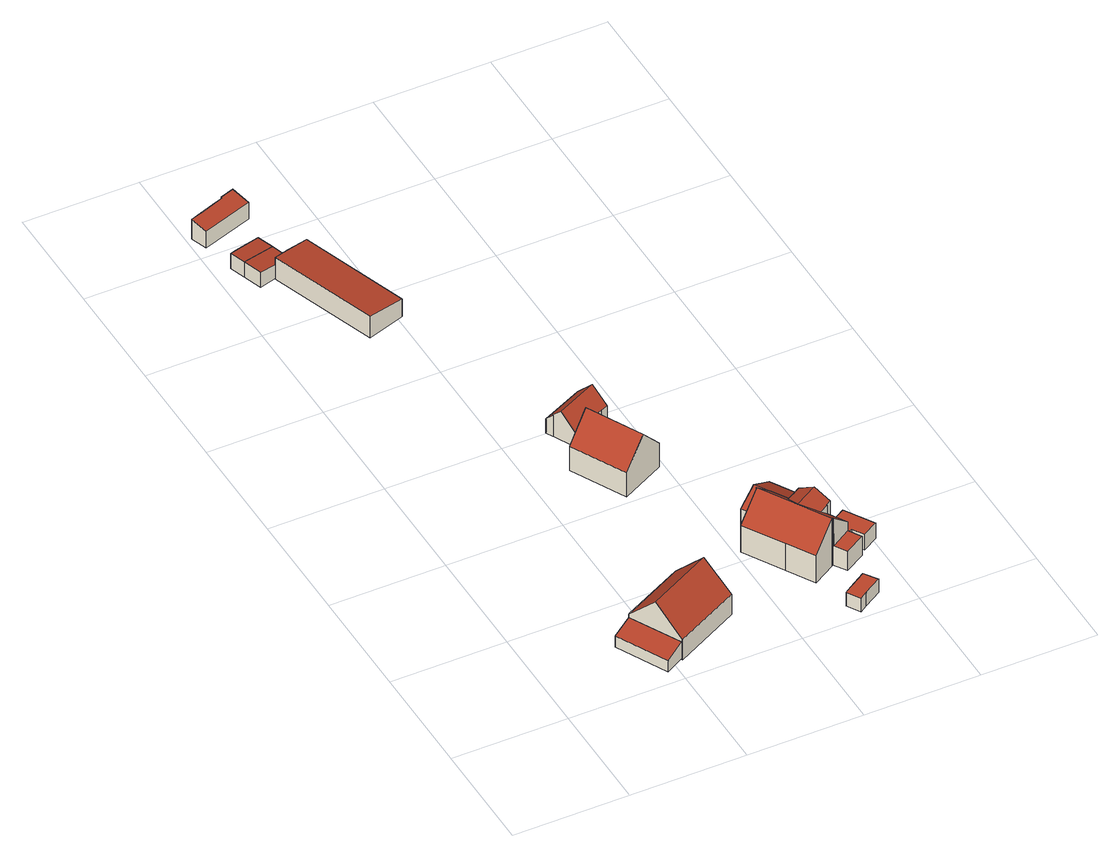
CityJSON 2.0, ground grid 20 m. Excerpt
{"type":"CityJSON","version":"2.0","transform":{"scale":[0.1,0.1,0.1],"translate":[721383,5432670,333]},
"CityObjects":{
"building1":{"type":"Building","attributes":{"Gemeindeschluessel":"09375199","HoeheDach":"337.940","HoeheGrund":"334.550","Methode":"1000","NiedrigsteTraufeDesGebaeudes":"336.804","Geometrietyp2DReferenz":"3000","measuredHeight":3.39,"function":"31001_2463","roofType":"2100"},"geometry":[{"type":"Solid","lod":"2","boundaries":[[[[0,1,2,3]],[[2,4,5,3]],[[6,7,5,4]],[[1,6,4,2]],[[0,7,6,1]],[[3,5,7,0]]]],"semantics":{"surfaces":[{"type":"GroundSurface","Flaeche":"37.112","Z_MAX":"0.000","Z_MAX_ASL":"334.550","Z_MIN":"0.000","Z_MIN_ASL":"334.550"},{"type":"WallSurface","Flaeche":"10.477","Z_MAX":"3.390","Z_MAX_ASL":"337.940","Z_MIN":"0.000","Z_MIN_ASL":"334.550"},{"type":"RoofSurface","Dachneigung":"73.355","Dachorientierung":"242.945","Flaeche":"38.735","Z_MAX":"3.390","Z_MAX_ASL":"337.940","Z_MIN":"2.254","Z_MIN_ASL":"336.804"},{"type":"WallSurface","Flaeche":"22.422","Z_MAX":"2.287","Z_MAX_ASL":"336.837","Z_MIN":"0.000","Z_MIN_ASL":"334.550"},{"type":"WallSurface","Flaeche":"10.720","Z_MAX":"3.390","Z_MAX_ASL":"337.940","Z_MIN":"0.000","Z_MIN_ASL":"334.550"},{"type":"WallSurface","Flaeche":"33.724","Z_MAX":"3.390","Z_MAX_ASL":"337.940","Z_MIN":"0.000","Z_MIN_ASL":"334.550"}],"values":[[0,1,2,3,4,5]]}}]},
"building2":{"type":"Building","attributes":{"Gemeindeschluessel":"09375199","HoeheDach":"343.473","HoeheGrund":"334.380","Methode":"1000","NiedrigsteTraufeDesGebaeudes":"338.462","Geometrietyp2DReferenz":"3000","measuredHeight":9.09,"function":"31001_1000","roofType":"3100"},"address":[{"Country":"Germany","Locality":"Sinzing","ThoroughfareName":"Mariaorter Straße 13"}],"geometry":[{"type":"Solid","lod":"2","boundaries":[[[[8,9,10,11,12]],[[10,13,14,11]],[[15,16,17,9,8]],[[13,10,9,17]],[[13,17,16,18,19,14]],[[14,19,20,12,11]],[[18,21,20,19]],[[16,15,21,18]],[[8,12,20,21,15]]]],"semantics":{"surfaces":[{"type":"RoofSurface","Dachneigung":"45.124","Dachorientierung":"155.194","Flaeche":"90.108","Z_MAX":"9.093","Z_MAX_ASL":"343.473","Z_MIN":"4.089","Z_MIN_ASL":"338.469"},{"type":"WallSurface","Flaeche":"52.433","Z_MAX":"4.089","Z_MAX_ASL":"338.469","Z_MIN":"-0.000","Z_MIN_ASL":"334.380"},{"type":"WallSurface","Flaeche":"65.809","Z_MAX":"9.093","Z_MAX_ASL":"343.473","Z_MIN":"-0.000","Z_MIN_ASL":"334.380"},{"type":"WallSurface","Flaeche":"0.463","Z_MAX":"4.200","Z_MAX_ASL":"338.580","Z_MIN":"-0.000","Z_MIN_ASL":"334.380"},{"type":"GroundSurface","Flaeche":"126.497","Z_MAX":"-0.000","Z_MAX_ASL":"334.380","Z_MIN":"-0.000","Z_MIN_ASL":"334.380"},{"type":"WallSurface","Flaeche":"66.306","Z_MAX":"9.093","Z_MAX_ASL":"343.473","Z_MIN":"-0.000","Z_MIN_ASL":"334.380"},{"type":"WallSurface","Flaeche":"49.855","Z_MAX":"4.092","Z_MAX_ASL":"338.472","Z_MIN":"-0.000","Z_MIN_ASL":"334.380"},{"type":"WallSurface","Flaeche":"0.622","Z_MAX":"4.086","Z_MAX_ASL":"338.466","Z_MIN":"-0.000","Z_MIN_ASL":"334.380"},{"type":"RoofSurface","Dachneigung":"45.124","Dachorientierung":"335.194","Flaeche":"88.399","Z_MAX":"9.093","Z_MAX_ASL":"343.473","Z_MIN":"4.082","Z_MIN_ASL":"338.462"}],"values":[[0,1,2,3,4,5,6,7,8]]}}]},
"building3":{"type":"Building","attributes":{"Gemeindeschluessel":"09375199","HoeheDach":"336.903","HoeheGrund":"333.910","Methode":"2000","NiedrigsteTraufeDesGebaeudes":"336.305","Geometrietyp2DReferenz":"3000","measuredHeight":2.99,"function":"51009_1610","roofType":"1000"},"geometry":[{"type":"Solid","lod":"2","boundaries":[[[[22,23,24,25]],[[26,27,28,29]],[[30,31,23,22]],[[29,30,22,25,26]],[[29,28,31,30]],[[31,28,27,24,23]],[[25,24,27,26]]]],"semantics":{"surfaces":[{"type":"WallSurface","Flaeche":"3.097","Z_MAX":"2.984","Z_MAX_ASL":"336.894","Z_MIN":"0.000","Z_MIN_ASL":"333.910"},{"type":"WallSurface","Flaeche":"7.160","Z_MAX":"2.395","Z_MAX_ASL":"336.305","Z_MIN":"0.000","Z_MIN_ASL":"333.910"},{"type":"WallSurface","Flaeche":"8.515","Z_MAX":"2.993","Z_MAX_ASL":"336.903","Z_MIN":"0.000","Z_MIN_ASL":"333.910"},{"type":"GroundSurface","Flaeche":"17.548","Z_MAX":"0.000","Z_MAX_ASL":"333.910","Z_MIN":"0.000","Z_MIN_ASL":"333.910"},{"type":"WallSurface","Flaeche":"16.349","Z_MAX":"2.993","Z_MAX_ASL":"336.903","Z_MIN":"0.000","Z_MIN_ASL":"333.910"},{"type":"RoofSurface","Dachneigung":"84.366","Dachorientierung":"70.135","Flaeche":"17.634","Z_MAX":"2.993","Z_MAX_ASL":"336.903","Z_MIN":"2.395","Z_MIN_ASL":"336.305"},{"type":"WallSurface","Flaeche":"12.954","Z_MAX":"2.880","Z_MAX_ASL":"336.790","Z_MIN":"0.000","Z_MIN_ASL":"333.910"}],"values":[[0,1,2,3,4,5,6]]}}]},
"building4":{"type":"Building","attributes":{"Gemeindeschluessel":"09375199","HoeheDach":"336.895","HoeheGrund":"333.914","Methode":"2000","NiedrigsteTraufeDesGebaeudes":"336.305","Geometrietyp2DReferenz":"3000","measuredHeight":2.98,"function":"31001_2000","roofType":"1000","storeysAboveGround":1},"geometry":[{"type":"Solid","lod":"2","boundaries":[[[[32,33,34,35]],[[30,31,28,29]],[[29,28,36,37]],[[30,29,37,32,35]],[[35,34,31,30]],[[37,36,33,32]],[[34,33,36,28,31]]]],"semantics":{"surfaces":[{"type":"WallSurface","Flaeche":"8.614","Z_MAX":"2.981","Z_MAX_ASL":"336.895","Z_MIN":"-0.004","Z_MIN_ASL":"333.910"},{"type":"WallSurface","Flaeche":"16.324","Z_MAX":"2.981","Z_MAX_ASL":"336.895","Z_MIN":"-0.004","Z_MIN_ASL":"333.910"},{"type":"WallSurface","Flaeche":"8.346","Z_MAX":"2.391","Z_MAX_ASL":"336.305","Z_MIN":"-0.004","Z_MIN_ASL":"333.910"},{"type":"GroundSurface","Flaeche":"21.421","Z_MAX":"-0.004","Z_MAX_ASL":"333.910","Z_MIN":"-0.004","Z_MIN_ASL":"333.910"},{"type":"WallSurface","Flaeche":"10.658","Z_MAX":"2.981","Z_MAX_ASL":"336.895","Z_MIN":"-0.004","Z_MIN_ASL":"333.910"},{"type":"WallSurface","Flaeche":"7.702","Z_MAX":"2.686","Z_MAX_ASL":"336.600","Z_MIN":"-0.004","Z_MIN_ASL":"333.910"},{"type":"RoofSurface","Dachneigung":"84.442","Dachorientierung":"72.225","Flaeche":"21.523","Z_MAX":"2.981","Z_MAX_ASL":"336.895","Z_MIN":"2.391","Z_MIN_ASL":"336.305"}],"values":[[0,1,2,3,4,5,6]]}}]},
"building5":{"type":"Building","attributes":{"Gemeindeschluessel":"09375199","HoeheDach":"337.793","HoeheGrund":"333.805","Methode":"2000","NiedrigsteTraufeDesGebaeudes":"337.066","Geometrietyp2DReferenz":"3000","measuredHeight":3.99,"function":"31001_2000","roofType":"2100","storeysAboveGround":1},"geometry":[{"type":"Solid","lod":"2","boundaries":[[[[38,39,40,41]],[[42,43,39,38]],[[44,45,46,47]],[[47,46,43,42]],[[48,49,45,44]],[[50,51,49,48]],[[40,39,43,46,45,49,51,52]],[[53,50,48,44,47,42,38,41]],[[53,52,51,50]],[[41,40,52,53]]]],"semantics":{"surfaces":[{"type":"WallSurface","Flaeche":"30.197","Z_MAX":"3.261","Z_MAX_ASL":"337.066","Z_MIN":"0.005","Z_MIN_ASL":"333.810"},{"type":"WallSurface","Flaeche":"12.064","Z_MAX":"3.988","Z_MAX_ASL":"337.793","Z_MIN":"0.005","Z_MIN_ASL":"333.810"},{"type":"WallSurface","Flaeche":"0.765","Z_MAX":"3.986","Z_MAX_ASL":"337.791","Z_MIN":"0.005","Z_MIN_ASL":"333.810"},{"type":"WallSurface","Flaeche":"10.263","Z_MAX":"3.988","Z_MAX_ASL":"337.793","Z_MIN":"0.005","Z_MIN_ASL":"333.810"},{"type":"WallSurface","Flaeche":"4.694","Z_MAX":"3.944","Z_MAX_ASL":"337.749","Z_MIN":"0.005","Z_MIN_ASL":"333.810"},{"type":"WallSurface","Flaeche":"13.681","Z_MAX":"3.937","Z_MAX_ASL":"337.742","Z_MIN":"0.005","Z_MIN_ASL":"333.810"},{"type":"RoofSurface","Dachneigung":"77.692","Dachorientierung":"161.389","Flaeche":"29.870","Z_MAX":"3.988","Z_MAX_ASL":"337.793","Z_MIN":"3.261","Z_MIN_ASL":"337.066"},{"type":"GroundSurface","Flaeche":"29.184","Z_MAX":"0.005","Z_MAX_ASL":"333.810","Z_MIN":"0.005","Z_MIN_ASL":"333.810"},{"type":"WallSurface","Flaeche":"7.784","Z_MAX":"3.931","Z_MAX_ASL":"337.736","Z_MIN":"0.005","Z_MIN_ASL":"333.810"},{"type":"WallSurface","Flaeche":"11.038","Z_MAX":"3.931","Z_MAX_ASL":"337.736","Z_MIN":"0.005","Z_MIN_ASL":"333.810"}],"values":[[0,1,2,3,4,5,6,7,8,9]]}}]},
"building6":{"type":"Building","attributes":{"Gemeindeschluessel":"09375199","HoeheDach":"338.118","HoeheGrund":"333.840","Methode":"1000","NiedrigsteTraufeDesGebaeudes":"337.322","Geometrietyp2DReferenz":"3000","measuredHeight":4.28,"function":"31001_2000","roofType":"1000"},"geometry":[{"type":"Solid","lod":"2","boundaries":[[[[54,55,56,57]],[[58,56,55,59,60]],[[61,62,54,57,63]],[[62,59,55,54]],[[57,56,58,63]],[[63,58,60,61]],[[61,60,59,62]]]],"semantics":{"surfaces":[{"type":"WallSurface","Flaeche":"69.368","Z_MAX":"3.482","Z_MAX_ASL":"337.322","Z_MIN":"0.000","Z_MIN_ASL":"333.840"},{"type":"RoofSurface","Dachneigung":"83.535","Dachorientierung":"71.278","Flaeche":"140.765","Z_MAX":"4.278","Z_MAX_ASL":"338.118","Z_MIN":"3.482","Z_MIN_ASL":"337.322"},{"type":"GroundSurface","Flaeche":"139.870","Z_MAX":"0.000","Z_MAX_ASL":"333.840","Z_MIN":"0.000","Z_MIN_ASL":"333.840"},{"type":"WallSurface","Flaeche":"14.799","Z_MAX":"3.935","Z_MAX_ASL":"337.775","Z_MIN":"0.000","Z_MIN_ASL":"333.840"},{"type":"WallSurface","Flaeche":"27.249","Z_MAX":"4.278","Z_MAX_ASL":"338.118","Z_MIN":"0.000","Z_MIN_ASL":"333.840"},{"type":"WallSurface","Flaeche":"85.180","Z_MAX":"4.278","Z_MAX_ASL":"338.118","Z_MIN":"0.000","Z_MIN_ASL":"333.840"},{"type":"WallSurface","Flaeche":"12.463","Z_MAX":"4.278","Z_MAX_ASL":"338.118","Z_MIN":"0.000","Z_MIN_ASL":"333.840"}],"values":[[0,1,2,3,4,5,6]]}}]},
"building7":{"type":"Building","attributes":{"Gemeindeschluessel":"09375199","HoeheDach":"343.540","HoeheGrund":"333.900","Methode":"2000","NiedrigsteTraufeDesGebaeudes":"338.699","Geometrietyp2DReferenz":"3000","measuredHeight":9.64,"function":"31001_1000","roofType":"3100"},"address":[{"Country":"Germany","Locality":"Sinzing","ThoroughfareName":"Mariaorter Straße 16"}],"geometry":[{"type":"Solid","lod":"2","boundaries":[[[[64,65,66,67]],[[68,69,70,71]],[[69,72,73,70]],[[71,64,67,68]],[[70,73,65,64,71]],[[68,67,66,72,69]],[[65,73,72,66]]]],"semantics":{"surfaces":[{"type":"RoofSurface","Dachneigung":"41.294","Dachorientierung":"245.395","Flaeche":"68.132","Z_MAX":"9.640","Z_MAX_ASL":"343.540","Z_MIN":"4.807","Z_MIN_ASL":"338.707"},{"type":"GroundSurface","Flaeche":"89.878","Z_MAX":"0.000","Z_MAX_ASL":"333.900","Z_MIN":"0.000","Z_MIN_ASL":"333.900"},{"type":"WallSurface","Flaeche":"50.961","Z_MAX":"4.824","Z_MAX_ASL":"338.724","Z_MIN":"0.000","Z_MIN_ASL":"333.900"},{"type":"WallSurface","Flaeche":"50.913","Z_MAX":"4.807","Z_MAX_ASL":"338.707","Z_MIN":"0.000","Z_MIN_ASL":"333.900"},{"type":"WallSurface","Flaeche":"61.362","Z_MAX":"9.640","Z_MAX_ASL":"343.540","Z_MIN":"0.000","Z_MIN_ASL":"333.900"},{"type":"WallSurface","Flaeche":"61.254","Z_MAX":"9.640","Z_MAX_ASL":"343.540","Z_MIN":"0.000","Z_MIN_ASL":"333.900"},{"type":"RoofSurface","Dachneigung":"41.294","Dachorientierung":"65.395","Flaeche":"68.062","Z_MAX":"9.640","Z_MAX_ASL":"343.540","Z_MIN":"4.799","Z_MIN_ASL":"338.699"}],"values":[[0,1,2,3,4,5,6]]}}]},
"building8":{"type":"Building","attributes":{"Gemeindeschluessel":"09375199","HoeheDach":"339.496","HoeheGrund":"333.810","Methode":"1000","NiedrigsteTraufeDesGebaeudes":"336.600","Geometrietyp2DReferenz":"3000","measuredHeight":5.69,"function":"31001_2000","roofType":"3100"},"geometry":[{"type":"Solid","lod":"2","boundaries":[[[[74,75,76,77]],[[78,79,75,74]],[[80,76,75,79,81,82]],[[83,84,80,82,85]],[[78,86,87,81,79]],[[88,89,87,86]],[[90,91,83,85]],[[83,91,88,86,78,74,77,84]],[[91,90,89,88]],[[77,76,80,84]],[[90,85,82,81,87,89]]]],"semantics":{"surfaces":[{"type":"WallSurface","Flaeche":"0.283","Z_MAX":"2.902","Z_MAX_ASL":"336.712","Z_MIN":"0.000","Z_MIN_ASL":"333.810"},{"type":"WallSurface","Flaeche":"3.629","Z_MAX":"2.810","Z_MAX_ASL":"336.620","Z_MIN":"0.000","Z_MIN_ASL":"333.810"},{"type":"RoofSurface","Dachneigung":"43.820","Dachorientierung":"154.979","Flaeche":"30.600","Z_MAX":"5.686","Z_MAX_ASL":"339.496","Z_MIN":"2.799","Z_MIN_ASL":"336.609"},{"type":"WallSurface","Flaeche":"18.768","Z_MAX":"5.686","Z_MAX_ASL":"339.496","Z_MIN":"0.000","Z_MIN_ASL":"333.810"},{"type":"WallSurface","Flaeche":"23.510","Z_MAX":"5.686","Z_MAX_ASL":"339.496","Z_MIN":"0.000","Z_MIN_ASL":"333.810"},{"type":"WallSurface","Flaeche":"22.145","Z_MAX":"2.790","Z_MAX_ASL":"336.600","Z_MIN":"0.000","Z_MIN_ASL":"333.810"},{"type":"WallSurface","Flaeche":"0.262","Z_MAX":"4.146","Z_MAX_ASL":"337.956","Z_MIN":"0.000","Z_MIN_ASL":"333.810"},{"type":"GroundSurface","Flaeche":"43.183","Z_MAX":"0.000","Z_MAX_ASL":"333.810","Z_MIN":"0.000","Z_MIN_ASL":"333.810"},{"type":"WallSurface","Flaeche":"4.493","Z_MAX":"4.141","Z_MAX_ASL":"337.951","Z_MIN":"0.000","Z_MIN_ASL":"333.810"},{"type":"WallSurface","Flaeche":"19.053","Z_MAX":"2.902","Z_MAX_ASL":"336.712","Z_MIN":"0.000","Z_MIN_ASL":"333.810"},{"type":"RoofSurface","Dachneigung":"43.833","Dachorientierung":"334.979","Flaeche":"31.760","Z_MAX":"5.686","Z_MAX_ASL":"339.496","Z_MIN":"2.790","Z_MIN_ASL":"336.600"}],"values":[[0,1,2,3,4,5,6,7,8,9,10]]}}]},
"building9":{"type":"Building","attributes":{"Gemeindeschluessel":"09375199","HoeheDach":"336.900","HoeheGrund":"334.164","Methode":"2000","NiedrigsteTraufeDesGebaeudes":"336.900","Geometrietyp2DReferenz":"3000","measuredHeight":2.74,"function":"31001_2000","roofType":"1000","storeysAboveGround":1},"geometry":[{"type":"Solid","lod":"2","boundaries":[[[[92,93,94,95]],[[95,94,96,97]],[[98,99,96,94,93,100]],[[101,92,95,97,102,103]],[[97,96,99,102]],[[101,100,93,92]],[[103,98,100,101]],[[102,99,98,103]]]],"semantics":{"surfaces":[{"type":"WallSurface","Flaeche":"9.951","Z_MAX":"2.736","Z_MAX_ASL":"336.900","Z_MIN":"-0.004","Z_MIN_ASL":"334.160"},{"type":"WallSurface","Flaeche":"7.580","Z_MAX":"2.736","Z_MAX_ASL":"336.900","Z_MIN":"-0.004","Z_MIN_ASL":"334.160"},{"type":"RoofSurface","Dachneigung":"90.000","Dachorientierung":"-1.000","Flaeche":"14.023","Z_MAX":"2.736","Z_MAX_ASL":"336.900","Z_MIN":"2.736","Z_MIN_ASL":"336.900"},{"type":"GroundSurface","Flaeche":"14.023","Z_MAX":"-0.004","Z_MAX_ASL":"334.160","Z_MIN":"-0.004","Z_MIN_ASL":"334.160"},{"type":"WallSurface","Flaeche":"9.953","Z_MAX":"2.736","Z_MAX_ASL":"336.900","Z_MIN":"-0.004","Z_MIN_ASL":"334.160"},{"type":"WallSurface","Flaeche":"4.066","Z_MAX":"2.736","Z_MAX_ASL":"336.900","Z_MIN":"-0.004","Z_MIN_ASL":"334.160"},{"type":"WallSurface","Flaeche":"7.406","Z_MAX":"2.736","Z_MAX_ASL":"336.900","Z_MIN":"-0.004","Z_MIN_ASL":"334.160"},{"type":"WallSurface","Flaeche":"4.084","Z_MAX":"2.736","Z_MAX_ASL":"336.900","Z_MIN":"-0.004","Z_MIN_ASL":"334.160"}],"values":[[0,1,2,3,4,5,6,7]]}}]},
"building10":{"type":"Building","attributes":{"Gemeindeschluessel":"09375199","HoeheDach":"343.600","HoeheGrund":"334.032","Methode":"2000","NiedrigsteTraufeDesGebaeudes":"337.800","Geometrietyp2DReferenz":"3000","measuredHeight":9.57,"function":"31001_1000","roofType":"3100","storeysAboveGround":2},"address":[{"Country":"Germany","Locality":"Sinzing","ThoroughfareName":"Mariaorter Straße 14"}],"geometry":[{"type":"Solid","lod":"2","boundaries":[[[[104,105,106,107,108,109]],[[110,111,112,113,114,115]],[[109,116,117,104]],[[118,119,120,121]],[[118,122,123,124,125,119]],[[121,120,126,127]],[[128,129,130,131,132]],[[127,126,133,134]],[[135,115,125,124]],[[136,112,111,137]],[[138,110,115,135,139]],[[138,139,123,122]],[[114,113,140]],[[136,141,142,140,113,112]],[[143,108,107]],[[131,120,119,125,115,114,140,142,143,107,106,132]],[[123,139,135,124]],[[144,145,130,129]],[[128,132,106,105]],[[118,121,127,134,144,129,128,105,104,117,137,111,110,138,122]],[[141,116,109,108,143,142]],[[137,117,116,141,136]],[[131,130,145,133,126,120]],[[134,133,145,144]]]],"semantics":{"surfaces":[{"type":"WallSurface","Flaeche":"23.947","Z_MAX":"7.164","Z_MAX_ASL":"341.196","Z_MIN":"-0.002","Z_MIN_ASL":"334.030"},{"type":"WallSurface","Flaeche":"20.686","Z_MAX":"7.157","Z_MAX_ASL":"341.189","Z_MIN":"-0.002","Z_MIN_ASL":"334.030"},{"type":"WallSurface","Flaeche":"10.636","Z_MAX":"7.171","Z_MAX_ASL":"341.203","Z_MIN":"-0.002","Z_MIN_ASL":"334.030"},{"type":"WallSurface","Flaeche":"2.544","Z_MAX":"9.568","Z_MAX_ASL":"343.600","Z_MIN":"-0.002","Z_MIN_ASL":"334.030"},{"type":"WallSurface","Flaeche":"10.091","Z_MAX":"9.325","Z_MAX_ASL":"343.356","Z_MIN":"-0.002","Z_MIN_ASL":"334.030"},{"type":"WallSurface","Flaeche":"33.990","Z_MAX":"9.568","Z_MAX_ASL":"343.600","Z_MIN":"-0.002","Z_MIN_ASL":"334.030"},{"type":"WallSurface","Flaeche":"10.633","Z_MAX":"9.568","Z_MAX_ASL":"343.600","Z_MIN":"-0.002","Z_MIN_ASL":"334.030"},{"type":"WallSurface","Flaeche":"29.429","Z_MAX":"5.414","Z_MAX_ASL":"339.446","Z_MIN":"-0.002","Z_MIN_ASL":"334.030"},{"type":"WallSurface","Flaeche":"15.492","Z_MAX":"9.324","Z_MAX_ASL":"343.356","Z_MIN":"3.768","Z_MIN_ASL":"337.800"},{"type":"WallSurface","Flaeche":"7.196","Z_MAX":"7.160","Z_MAX_ASL":"341.192","Z_MIN":"-0.002","Z_MIN_ASL":"334.030"},{"type":"WallSurface","Flaeche":"9.726","Z_MAX":"5.466","Z_MAX_ASL":"339.497","Z_MIN":"-0.002","Z_MIN_ASL":"334.030"},{"type":"WallSurface","Flaeche":"15.976","Z_MAX":"3.768","Z_MAX_ASL":"337.800","Z_MIN":"-0.002","Z_MIN_ASL":"334.030"},{"type":"WallSurface","Flaeche":"1.509","Z_MAX":"7.108","Z_MAX_ASL":"341.140","Z_MIN":"5.455","Z_MIN_ASL":"339.487"},{"type":"RoofSurface","Dachneigung":"60.348","Dachorientierung":"149.138","Flaeche":"12.505","Z_MAX":"8.768","Z_MAX_ASL":"342.800","Z_MIN":"7.108","Z_MIN_ASL":"341.140"},{"type":"WallSurface","Flaeche":"0.851","Z_MAX":"7.108","Z_MAX_ASL":"341.140","Z_MIN":"5.866","Z_MIN_ASL":"339.898"},{"type":"RoofSurface","Dachneigung":"47.925","Dachorientierung":"59.268","Flaeche":"59.180","Z_MAX":"9.568","Z_MAX_ASL":"343.600","Z_MIN":"5.455","Z_MIN_ASL":"339.487"},{"type":"RoofSurface","Dachneigung":"90.000","Dachorientierung":"-1.000","Flaeche":"10.728","Z_MAX":"3.768","Z_MAX_ASL":"337.800","Z_MIN":"3.768","Z_MIN_ASL":"337.800"},{"type":"WallSurface","Flaeche":"32.264","Z_MAX":"9.402","Z_MAX_ASL":"343.433","Z_MIN":"-0.002","Z_MIN_ASL":"334.030"},{"type":"WallSurface","Flaeche":"23.187","Z_MAX":"8.686","Z_MAX_ASL":"342.718","Z_MIN":"-0.002","Z_MIN_ASL":"334.030"},{"type":"GroundSurface","Flaeche":"137.393","Z_MAX":"-0.002","Z_MAX_ASL":"334.030","Z_MIN":"-0.002","Z_MIN_ASL":"334.030"},{"type":"RoofSurface","Dachneigung":"60.324","Dachorientierung":"329.088","Flaeche":"12.470","Z_MAX":"8.768","Z_MAX_ASL":"342.800","Z_MIN":"7.105","Z_MIN_ASL":"341.136"},{"type":"WallSurface","Flaeche":"44.867","Z_MAX":"8.768","Z_MAX_ASL":"342.800","Z_MIN":"-0.002","Z_MIN_ASL":"334.030"},{"type":"RoofSurface","Dachneigung":"47.517","Dachorientierung":"239.256","Flaeche":"82.763","Z_MAX":"9.568","Z_MAX_ASL":"343.600","Z_MIN":"5.412","Z_MIN_ASL":"339.444"},{"type":"WallSurface","Flaeche":"43.340","Z_MAX":"5.414","Z_MAX_ASL":"339.446","Z_MIN":"-0.002","Z_MIN_ASL":"334.030"}],"values":[[0,1,2,3,4,5,6,7,8,9,10,11,12,13,14,15,16,17,18,19,20,21,22,23]]}}]},
"building11":{"type":"Building","attributes":{"Gemeindeschluessel":"09375199","HoeheDach":"339.234","HoeheGrund":"333.510","Methode":"2000","NiedrigsteTraufeDesGebaeudes":"336.615","Geometrietyp2DReferenz":"3000","measuredHeight":5.72,"function":"31001_2463","roofType":"3100","storeysAboveGround":1},"geometry":[{"type":"Solid","lod":"2","boundaries":[[[[146,147,148,149]],[[150,151,152,153]],[[154,155,146,149,150,153,156]],[[155,157,147,146]],[[158,148,147,157,159]],[[149,148,158,151,150]],[[153,152,160,156]],[[154,161,159,157,155]],[[156,160,161,154]],[[160,152,151,158,159,161]]]],"semantics":{"surfaces":[{"type":"WallSurface","Flaeche":"14.182","Z_MAX":"5.143","Z_MAX_ASL":"338.653","Z_MIN":"0.000","Z_MIN_ASL":"333.510"},{"type":"WallSurface","Flaeche":"22.230","Z_MAX":"5.461","Z_MAX_ASL":"338.971","Z_MIN":"0.000","Z_MIN_ASL":"333.510"},{"type":"GroundSurface","Flaeche":"47.114","Z_MAX":"0.000","Z_MAX_ASL":"333.510","Z_MIN":"0.000","Z_MIN_ASL":"333.510"},{"type":"WallSurface","Flaeche":"23.016","Z_MAX":"3.114","Z_MAX_ASL":"336.624","Z_MIN":"0.000","Z_MIN_ASL":"333.510"},{"type":"RoofSurface","Dachneigung":"59.434","Dachorientierung":"59.390","Flaeche":"38.110","Z_MAX":"5.724","Z_MAX_ASL":"339.234","Z_MIN":"3.105","Z_MIN_ASL":"336.615"},{"type":"WallSurface","Flaeche":"8.139","Z_MAX":"5.716","Z_MAX_ASL":"339.226","Z_MIN":"0.000","Z_MIN_ASL":"333.510"},{"type":"WallSurface","Flaeche":"14.450","Z_MAX":"5.461","Z_MAX_ASL":"338.971","Z_MIN":"0.000","Z_MIN_ASL":"333.510"},{"type":"WallSurface","Flaeche":"36.541","Z_MAX":"5.724","Z_MAX_ASL":"339.234","Z_MIN":"0.000","Z_MIN_ASL":"333.510"},{"type":"WallSurface","Flaeche":"12.211","Z_MAX":"3.572","Z_MAX_ASL":"337.082","Z_MIN":"0.000","Z_MIN_ASL":"333.510"},{"type":"RoofSurface","Dachneigung":"59.437","Dachorientierung":"239.185","Flaeche":"16.603","Z_MAX":"5.724","Z_MAX_ASL":"339.234","Z_MIN":"3.568","Z_MIN_ASL":"337.078"}],"values":[[0,1,2,3,4,5,6,7,8,9]]}}]},
"building12":{"type":"Building","attributes":{"Gemeindeschluessel":"09375199","HoeheDach":"337.300","HoeheGrund":"334.200","Methode":"2000","NiedrigsteTraufeDesGebaeudes":"337.300","Geometrietyp2DReferenz":"3000","measuredHeight":3.1,"function":"51009_1610","roofType":"1000"},"geometry":[{"type":"Solid","lod":"2","boundaries":[[[[162,163,164,165]],[[166,167,168,169]],[[165,164,170,171]],[[172,173,167,166]],[[167,173,170,164,163,174,175,168]],[[171,170,173,172]],[[169,176,177,162,165,171,172,166]],[[176,175,174,177]],[[169,168,175,176]],[[177,174,163,162]]]],"semantics":{"surfaces":[{"type":"WallSurface","Flaeche":"18.167","Z_MAX":"3.100","Z_MAX_ASL":"337.300","Z_MIN":"0.000","Z_MIN_ASL":"334.200"},{"type":"WallSurface","Flaeche":"11.659","Z_MAX":"3.100","Z_MAX_ASL":"337.300","Z_MIN":"0.000","Z_MIN_ASL":"334.200"},{"type":"WallSurface","Flaeche":"9.522","Z_MAX":"3.100","Z_MAX_ASL":"337.300","Z_MIN":"0.000","Z_MIN_ASL":"334.200"},{"type":"WallSurface","Flaeche":"3.126","Z_MAX":"3.100","Z_MAX_ASL":"337.300","Z_MIN":"0.000","Z_MIN_ASL":"334.200"},{"type":"RoofSurface","Dachneigung":"90.000","Dachorientierung":"-1.000","Flaeche":"21.951","Z_MAX":"3.100","Z_MAX_ASL":"337.300","Z_MIN":"3.100","Z_MIN_ASL":"337.300"},{"type":"WallSurface","Flaeche":"7.417","Z_MAX":"3.100","Z_MAX_ASL":"337.300","Z_MIN":"0.000","Z_MIN_ASL":"334.200"},{"type":"GroundSurface","Flaeche":"21.951","Z_MAX":"0.000","Z_MAX_ASL":"334.200","Z_MIN":"0.000","Z_MIN_ASL":"334.200"},{"type":"WallSurface","Flaeche":"0.931","Z_MAX":"3.100","Z_MAX_ASL":"337.300","Z_MIN":"0.000","Z_MIN_ASL":"334.200"},{"type":"WallSurface","Flaeche":"3.115","Z_MAX":"3.100","Z_MAX_ASL":"337.300","Z_MIN":"0.000","Z_MIN_ASL":"334.200"},{"type":"WallSurface","Flaeche":"9.618","Z_MAX":"3.100","Z_MAX_ASL":"337.300","Z_MIN":"0.000","Z_MIN_ASL":"334.200"}],"values":[[0,1,2,3,4,5,6,7,8,9]]}}]}
},
"vertices":[
[211,32,16],[178,14,16],[134,103,16],[166,120,16],[134,103,38],[166,120,49],[178,14,38],[211,32,49],
[189,75,105],[211,32,56],[212,31,55],[326,89,55],[301,133,105],[212,31,14],[326,89,14],[166,120,55],[166,120,14],[211,32,14],[168,121,14],[276,176,14],[276,176,55],[168,121,55],
[28,1156,9],[28,1156,39],[38,1159,38],[38,1159,9],[85,1175,9],[85,1175,33],[95,1147,33],[95,1147,9],[37,1129,9],[37,1129,39],
[77,1104,9],[77,1104,36],[48,1095,39],[48,1095,9],[105,1114,33],[105,1114,9],
[106,1245,8],[106,1245,41],[18,1216,41],[18,1216,8],[95,1277,8],[95,1277,48],[71,1267,8],[71,1267,47],[71,1269,48],[71,1269,8],[60,1263,8],[60,1263,47],[27,1251,8],[27,1251,47],[8,1245,47],[8,1245,8],
[143,1127,8],[143,1127,43],[207,938,43],[207,938,8],[141,916,51],[105,1114,48],[77,1104,51],[77,1104,8],[105,1114,8],[141,916,8],
[314,409,57],[352,428,105],[304,523,105],[266,504,57],[266,504,9],[342,542,9],[390,448,9],[314,409,9],[342,542,57],[390,448,57],
[359,576,8],[359,576,36],[359,577,37],[359,577,8],[371,582,8],[371,582,36],[299,549,37],[359,607,65],[288,573,65],[281,587,8],[299,549,8],[281,587,50],[347,632,8],[347,632,36],[275,598,8],[275,598,36],[281,586,50],[281,586,8],
[502,37,12],[502,37,39],[533,56,39],[533,56,12],[548,33,39],[548,33,12],[504,6,39],[517,14,39],[490,29,39],[490,29,12],[517,14,12],[504,6,12],
[502,224,10],[482,260,10],[482,260,68],[502,225,69],[502,225,81],[502,224,82],[554,145,10],[535,178,10],[535,178,82],[535,177,81],[535,177,65],[554,145,65],[515,232,82],[515,232,10],[517,124,10],[517,124,104],[515,122,106],[515,122,10],[531,102,10],[531,102,48],[518,123,48],[518,123,104],[476,99,64],[476,99,10],[455,243,10],[445,237,10],[445,237,104],[446,238,106],[455,243,97],[448,146,64],[448,146,10],[554,145,48],[544,183,82],[544,183,10],[567,123,10],[567,123,48],[520,168,81],[529,207,98],[489,183,98],[490,218,81],[407,215,10],[407,215,64],
[545,249,5],[545,249,36],[515,231,57],[515,231,5],[502,224,5],[502,224,59],[482,259,60],[482,259,5],[437,272,5],[507,313,5],[455,243,5],[507,313,36],[507,227,62],[469,291,62],[455,243,41],[437,272,41],
[572,196,12],[572,196,43],[602,146,43],[602,146,12],[554,145,12],[554,145,43],[535,178,43],[535,178,12],[575,130,43],[575,130,12],[563,150,12],[563,150,43],[545,180,43],[544,183,43],[544,183,12],[545,180,12]
]}
